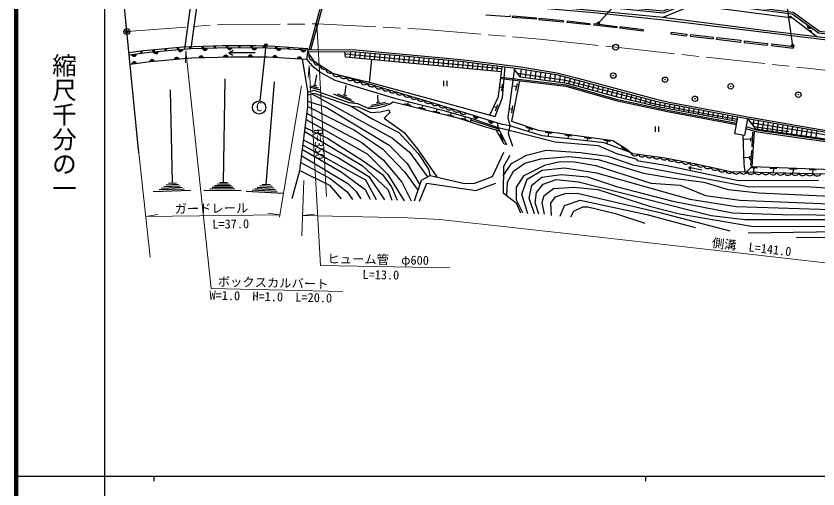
# Model space of a CAD drawing. Units: millimetres at full size, sheet at 1:1000; details may follow other scales. Extents: x 40000 to 680000, y 20000 to 380000.
# Drawn here: x 40000 to 203058, y 202409 to 298528 of the extents above; entities that cross this region are included whole.
import ezdxf
from ezdxf.enums import TextEntityAlignment as Align

# ---------------------------------------------------------------- set-up
doc = ezdxf.new("R2010")
doc.units = ezdxf.units.MM
doc.header["$LTSCALE"] = 1000
doc.header["$PDMODE"] = 32
doc.header["$PDSIZE"] = 500
doc.linetypes.add('CHAIN', pattern=[18.5, 12, -1.5, 3.5, -1.5])
for name, color, linetype, lineweight in [('M-BGD', 7, 'Continuous', 25), ('M-BGD-EXST', 7, 'Continuous', 25), ('M-BMK', 2, 'CHAIN', 13), ('M-BMK-OTRS', 5, 'Continuous', 25), ('M-BMK-SRVR', 3, 'Continuous', 25), ('M-STR-HTXT', 7, 'Continuous', 13), ('M-TTL', 2, 'Continuous', 140), ('M-TTL-BAND', 7, 'Continuous', 25)]:
    doc.layers.add(name, color=color, linetype=linetype, lineweight=lineweight)
doc.layers.add('M-OTRS', color=6, linetype='Continuous')
doc.styles.add('@ＭＳ ゴシック', font='')
doc.styles.add('ＭＳ ゴシック', font='')
doc.styles.get('@ＭＳ ゴシック').set_extended_font_data('@MS Gothic')
doc.styles.get('ＭＳ ゴシック').set_extended_font_data('MS Gothic')

msp = doc.modelspace()

# ---------------------------------------------------------------- hatches: boundary and pattern name
at = {"layer": 'M-BGD'}
for points in [[(197122, 298200), (197743, 298119, 0.84072)], [(200893, 296756), (201697, 296178, -0.82183)], [(201243, 295529), (201740, 295148, 0.84072)], [(78931, 292008), (77940, 291979, 0.82183)], [(83929, 292158), (82938, 292128, 0.82183)], [(88929, 292114), (87938, 292120, 0.82183)], [(92935, 292000), (93924, 291943, -0.82183)], [(63506, 290693), (64488, 290822, -0.82183)], [(67971, 291241), (68958, 291327, -0.82183)], [(72952, 291678), (73939, 291765, -0.82183)], [(77144, 290002), (78135, 290032, 0.82183)], [(82142, 290152), (83132, 290181, 0.82183)], [(87141, 290173), (88132, 290167, 0.82183)], [(93129, 290034), (92140, 290091, -0.82183)], [(97927, 291712), (98916, 291655, -0.82183)], [(64510, 288856), (63527, 288727, -0.82183)], [(68165, 289298), (67178, 289212, -0.82183)], [(73146, 289736), (72159, 289649, -0.82183)], [(98121, 289746), (97131, 289803, -0.82183)], [(133960, 278001), (133014, 278295, 0.82183)], [(137083, 277029), (136137, 277324, 0.82183)]]:
    msp.add_hatch(color=256, dxfattribs=at).paths.add_polyline_path(points)
h = msp.add_hatch(color=256, dxfattribs=at)
edge = h.paths.add_edge_path()
edge.add_ellipse((161448, 286438), major_axis=(39.9, 30.1), ratio=1, start_angle=-37.08313, end_angle=142.91687, ccw=False)
h = msp.add_hatch(color=256, dxfattribs=at)
edge = h.paths.add_edge_path()
edge.add_ellipse((171979, 285586), major_axis=(39.9, 30.1), ratio=1, start_angle=-37.08313, end_angle=142.91687, ccw=False)
h = msp.add_hatch(color=256, dxfattribs=at)
edge = h.paths.add_edge_path()
edge.add_ellipse((185317, 284237), major_axis=(39.9, 30.1), ratio=1, start_angle=-37.08313, end_angle=142.91687, ccw=False)
h = msp.add_hatch(color=256, dxfattribs=at)
edge = h.paths.add_edge_path()
edge.add_ellipse((199072, 282531), major_axis=(39.9, 30.1), ratio=1, start_angle=-37.08313, end_angle=142.91687, ccw=False)
h = msp.add_hatch(color=256, dxfattribs=at)
edge = h.paths.add_edge_path()
edge.add_ellipse((178034, 281711), major_axis=(39.9, 30.1), ratio=1, start_angle=-37.08313, end_angle=142.91687, ccw=False)
at = {"layer": 'M-BGD-EXST'}
for points in [[(158627, 297188, -1), (158188, 296949, -1)], [(91005, 292725, -1), (90566, 292486, -1)], [(198152, 292593, -1), (197713, 292354, -1)]]:
    msp.add_hatch(color=256, dxfattribs=at).paths.add_polyline_path(points)

# ---------------------------------------------------------------- linework, layer by layer
at = {"layer": 'M-BGD'}
for p, q in [((74306, 291797), (76646, 308628)), ((75586, 291908), (77881, 308418)), ((99591, 291630), (102518, 302503)), ((99963, 291634), (102888, 302503)), ((140444, 298367), (135536, 298740)), ((140487, 298633), (140444, 298367)), ((140924, 298526), (140880, 298259)), ((145804, 298131), (140924, 298526)), ((145773, 297863), (140880, 298259)), ((145804, 298131), (145773, 297863)), ((146330, 298052), (146297, 297785)), ((151247, 297292), (146297, 297785)), ((151273, 297560), (146330, 298052)), ((151273, 297560), (151247, 297292)), ((152045, 297488), (152018, 297221)), ((156650, 296711), (152018, 297221)), ((156673, 296979), (152045, 297488)), ((156673, 296979), (156650, 296711)), ((157491, 296926), (157467, 296658)), ((162165, 296366), (157491, 296926)), ((162136, 296099), (157467, 296658)), ((162165, 296366), (162136, 296099)), ((162795, 296304), (162767, 296037)), ((167514, 295488), (162767, 296037)), ((167545, 295755), (162795, 296304)), ((167545, 295755), (167514, 295488)), ((173189, 295232), (173149, 294881)), ((173189, 295232), (176395, 294862)), ((173149, 294881), (176354, 294512)), ((176395, 294862), (176354, 294512)), ((177163, 294418), (177203, 294769)), ((177163, 294418), (181722, 293893)), ((177203, 294769), (181762, 294243)), ((181762, 294243), (181722, 293893)), ((182482, 294160), (182441, 293810)), ((182441, 293810), (187317, 293248)), ((182482, 294160), (187357, 293598)), ((187357, 293598), (187317, 293248)), ((188063, 293517), (188022, 293166)), ((188063, 293517), (192766, 292974)), ((188022, 293166), (192726, 292624)), ((192766, 292974), (192726, 292624)), ((193655, 292872), (193615, 292521)), ((193615, 292521), (198037, 292012)), ((193655, 292872), (198077, 292362)), ((198077, 292362), (198037, 292012)), ((83240, 291069), (84114, 290561)), ((99133, 289688), (99383, 291628)), ((107013, 290169), (106869, 291331)), ((138801, 287813), (106934, 290804)), ((107989, 291342), (107872, 290089)), ((108989, 291289), (108867, 289995)), ((109985, 291201), (109863, 289902)), ((110981, 291113), (110859, 289808)), ((111977, 291025), (111854, 289715)), ((112973, 290937), (112850, 289622)), ((113969, 290848), (113845, 289528)), ((114965, 290760), (114841, 289435)), ((115962, 290672), (115837, 289341)), ((116958, 290584), (116832, 289248)), ((117954, 290496), (117828, 289154)), ((118950, 290406), (118824, 289061)), ((119945, 290313), (119819, 288967)), ((138724, 287193), (107013, 290169)), ((112296, 289674), (111805, 285118)), ((120941, 290219), (120815, 288874)), ((121937, 290126), (121810, 288781)), ((122932, 290033), (122806, 288687)), ((123928, 289939), (123802, 288594)), ((124924, 289846), (124797, 288500)), ((125919, 289753), (125793, 288407)), ((126915, 289659), (126789, 288313)), ((127910, 289566), (127784, 288220)), ((128906, 289473), (128780, 288126)), ((129902, 289379), (129775, 288033)), ((130896, 289270), (130771, 287940)), ((131889, 289146), (131767, 287846)), ((132881, 289022), (132762, 287753)), ((133874, 288898), (133758, 287659)), ((134867, 288774), (134754, 287566)), ((135860, 288650), (135749, 287472)), ((136852, 288526), (136745, 287379)), ((137845, 288402), (137740, 287286)), ((142572, 286149), (142810, 287773)), ((143559, 285985), (143797, 287612)), ((144550, 285853), (144784, 287451)), ((145541, 285720), (145771, 287290)), ((146533, 285588), (146758, 287129)), ((82184, 264694), (82515, 285797)), ((100734, 284437), (101162, 286557)), ((126897, 285370), (126897, 284252)), ((127564, 285370), (127564, 284252)), ((142359, 285387), (140710, 277182)), ((147524, 285455), (147745, 286968)), ((148515, 285323), (148733, 286807)), ((149506, 285190), (149720, 286646)), ((150498, 285058), (150696, 286411)), ((151489, 284925), (151670, 286163)), ((152415, 284753), (152707, 285899)), ((153379, 284486), (153676, 285652)), ((154342, 284219), (154644, 285399)), ((90879, 264306), (92534, 285180)), ((99643, 284129), (101766, 283512)), ((100031, 284329), (101426, 283923)), ((100398, 284534), (101070, 284339)), ((106850, 282431), (107155, 284412)), ((138833, 284014), (138331, 284049)), ((138783, 283315), (138883, 284712)), ((141800, 284109), (141118, 284265)), ((141644, 283426), (141956, 284791)), ((155306, 283952), (155609, 285138)), ((156270, 283685), (156575, 284878)), ((157234, 283418), (157540, 284618)), ((158198, 283151), (158506, 284358)), ((159162, 282884), (159472, 284098)), ((160126, 282617), (160437, 283837)), ((71818, 264596), (71374, 283553)), ((104537, 282704), (108719, 281042)), ((105345, 282706), (108133, 281598)), ((106524, 282560), (107175, 282301)), ((113618, 280998), (113546, 282465)), ((161090, 282350), (161403, 283577)), ((162054, 282083), (162369, 283317)), ((163025, 281846), (163334, 283057)), ((163999, 281617), (164300, 282796)), ((164956, 281393), (165278, 282533)), ((165931, 281165), (166244, 282273)), ((111748, 279983), (115675, 280827)), ((112214, 280390), (115147, 281020)), ((113276, 280925), (113960, 281072)), ((118976, 280734), (120333, 280392)), ((119654, 280563), (119789, 281098)), ((137474, 279237), (137994, 280537)), ((166906, 280936), (167209, 282012)), ((167880, 280708), (168175, 281752)), ((168855, 280480), (169141, 281492)), ((169866, 280243), (170064, 281244)), ((170840, 280015), (171041, 281033)), ((171823, 279831), (172019, 280822)), ((172806, 279648), (172998, 280619)), ((121884, 280000), (123242, 279658)), ((122563, 279829), (122700, 280369)), ((124793, 279266), (126151, 278924)), ((125472, 279095), (125610, 279641)), ((128381, 278361), (128508, 278863)), ((137734, 279887), (137153, 280120)), ((140924, 279558), (140235, 279678)), ((140804, 278868), (141045, 280247)), ((173789, 279464), (173981, 280433)), ((174772, 279281), (174963, 280248)), ((175755, 279098), (175946, 280063)), ((176738, 278914), (176929, 279878)), ((177721, 278731), (177912, 279693)), ((178704, 278547), (178894, 279508)), ((179688, 278364), (179877, 279322)), ((180679, 278179), (180849, 279139)), ((181662, 277996), (181832, 278954)), ((127702, 278532), (129060, 278190)), ((130598, 277753), (131931, 277325)), ((131264, 277539), (131424, 278036)), ((132573, 277710), (132347, 277005)), ((138149, 275566), (132466, 277378)), ((137982, 276750), (133014, 278295)), ((182645, 277812), (182815, 278769)), ((183628, 277629), (183797, 278584)), ((184611, 277445), (184780, 278399)), ((185594, 277262), (185763, 278213)), ((188757, 277672), (190487, 275375)), ((189869, 276196), (190071, 277444)), ((190743, 275338), (191056, 277274)), ((138033, 275903), (137982, 276750)), ((138285, 275171), (138033, 275903)), ((145079, 275429), (143754, 275881)), ((144416, 275655), (144204, 275032)), ((169950, 276080), (169950, 274962)), ((170617, 276080), (170617, 274962)), ((197107, 274967), (189994, 276029)), ((191733, 275197), (192042, 277104)), ((192723, 275055), (193027, 276934)), ((193713, 274914), (194013, 276763)), ((194703, 274772), (194998, 276593)), ((195693, 274630), (195984, 276423)), ((196684, 274489), (196969, 276252)), ((197674, 274347), (197954, 276082)), ((198664, 274206), (198940, 275912)), ((199654, 274064), (199925, 275741)), ((200644, 273922), (200911, 275571)), ((138374, 274589), (139079, 273289)), ((138687, 274013), (138529, 273916)), ((148994, 274686), (147607, 274875)), ((148300, 274781), (148206, 274087)), ((152957, 274144), (151570, 274334)), ((152264, 274239), (152173, 273576)), ((189657, 271919), (189787, 274916)), ((201633, 273777), (201896, 275401)), ((202623, 273632), (202882, 275230)), ((156920, 273603), (155533, 273792)), ((156227, 273697), (156148, 273122)), ((160884, 273061), (159496, 273251)), ((160190, 273156), (160106, 272544)), ((189422, 273431), (187924, 273496)), ((189407, 273081), (189437, 273780)), ((164322, 271078), (163138, 271825)), ((163730, 271452), (163605, 271253)), ((189420, 268183), (189600, 271178)), ((189210, 269698), (187956, 269773)), ((189189, 269349), (189231, 270048)), ((176825, 267762), (177200, 267423)), ((189580, 267925), (188440, 266791)), ((190693, 267633), (189293, 267684)), ((189993, 267658), (189968, 266959)), ((194690, 267489), (193291, 267540)), ((193990, 267514), (193965, 266815)), ((198687, 267345), (197288, 267395)), ((197988, 267370), (197963, 266671)), ((202685, 267201), (201286, 267251)), ((201985, 267226), (201960, 266527)), ((70519, 264237), (73022, 264324)), ((70996, 264567), (72639, 264624)), ((80872, 264393), (83376, 264371)), ((81363, 264701), (83006, 264687)), ((90058, 264350), (91699, 264262)), ((67870, 262893), (75465, 263155)), ((69088, 263248), (74172, 263424)), ((69565, 263578), (73789, 263724)), ((70042, 263908), (73406, 264024)), ((78167, 263164), (85766, 263097)), ((79399, 263466), (84486, 263422)), ((79890, 263775), (84116, 263738)), ((80381, 264084), (83746, 264054)), ((86796, 262958), (94384, 262549)), ((88040, 263205), (93120, 262931)), ((88545, 263491), (92765, 263263)), ((89049, 263777), (92410, 263596)), ((89554, 264064), (92054, 263929))]:
    msp.add_line(p, q, dxfattribs=at)
for points in [[(102420, 304659), (124493, 303681), (134813, 303086), (148290, 301821), (171609, 299614), (177711, 301988), (198048, 299341), (203346, 295480), (241816, 290967), (272011, 287375), (279187, 290422), (283012, 290371)], [(102420, 304255), (133953, 302793), (155383, 300778), (171660, 299209), (177734, 301575), (197832, 298957), (203176, 295114), (233987, 291505), (252598, 289278), (272111, 286905), (279382, 290040), (283351, 290099)], [(272498, 286088), (242363, 289565), (230761, 291007), (215851, 292742), (202814, 294323), (197894, 298099), (177617, 300739), (171522, 298223), (158268, 299540), (146551, 300575), (136386, 301480), (129928, 301939), (103610, 303223)], [(103610, 302862), (129907, 301580), (136357, 301121), (146519, 300216), (158234, 299182), (171644, 297737), (202673, 293977), (215809, 292384), (230718, 290649), (242320, 289207), (272489, 285726)], [(202814, 294323), (191951, 295609), (171522, 298223)], [(99333, 291875), (92538, 292318), (88772, 292459), (82003, 292481), (73956, 292210), (65949, 291451), (62969, 291027)], [(63009, 290627), (67061, 291161), (75568, 291908), (83576, 292147), (91202, 292100), (99383, 291628)], [(88631, 291048), (83240, 291069), (84118, 291571)], [(99315, 291096), (100493, 289442), (104487, 286826), (111805, 285118), (137439, 278114), (138941, 281981), (139442, 288203)], [(99336, 291257), (108349, 291346), (118688, 290431), (130385, 289334), (142557, 287814), (149868, 286622), (154171, 285526), (170048, 281248), (172714, 280672), (186746, 278028)], [(99383, 291628), (108364, 291717), (118722, 290800), (130425, 289702), (142609, 288181), (149943, 286985), (154264, 285884), (170135, 281608), (172787, 281035), (189153, 277978), (203572, 275487), (216977, 273264), (227826, 271507), (230638, 271299), (238145, 270683), (238114, 270362)], [(99133, 289688), (91140, 290149), (83599, 290195), (75683, 289958), (67274, 289220), (63203, 288684)], [(96139, 261437), (97707, 267112), (99350, 280168), (99339, 283349), (98231, 289740)], [(99133, 289688), (100168, 288485), (101981, 287070), (104836, 285507), (116940, 281811), (126952, 279305), (132878, 277623), (138033, 275903), (140254, 275324), (149626, 272965), (158367, 272183), (162125, 270582), (166217, 269460), (166219, 269145), (172066, 268248), (182682, 265958), (187000, 265078), (203156, 265171)], [(136358, 278409), (138093, 282144), (138859, 288276)], [(141358, 287964), (139993, 277936), (140390, 276216), (140081, 274681), (140952, 272102)], [(186577, 277079), (170841, 280014), (162284, 282019), (152077, 284847), (142601, 286113), (141320, 287686)], [(133014, 278295), (123268, 281328), (104487, 286826)], [(138555, 285843), (151794, 284256), (161985, 281391), (172438, 279154), (186473, 276492)], [(138589, 286111), (151847, 284521), (162050, 281653), (172492, 279419), (186521, 276758)], [(141961, 286899), (151700, 285473), (164700, 282155), (169360, 280840), (180065, 278723), (186661, 277553)], [(99340, 283090), (100632, 283445), (107673, 280986), (109457, 280748), (111741, 279769), (113063, 279819), (114825, 280182), (115944, 280603), (116702, 281124)], [(99342, 282519), (100592, 282859), (108109, 280243), (109564, 280047), (112126, 278904), (114126, 279075), (115793, 279480), (116031, 278908), (114858, 277753), (118893, 274883), (121717, 271373), (125537, 265831)], [(100127, 282732), (116573, 273736), (120003, 270831), (123645, 265827)], [(99346, 281195), (103035, 280036), (115867, 272275), (119535, 268556), (122130, 264197)], [(116702, 281124), (129834, 277811), (132347, 277005)], [(99350, 280168), (108813, 275364), (114504, 271526), (119084, 266803), (121739, 263079)], [(108109, 280243), (112559, 277555), (117844, 274881), (121781, 270610), (123886, 267399), (124217, 266141)], [(99018, 277526), (111411, 270501), (115576, 266293), (118909, 260943)], [(99165, 278694), (110316, 272848), (114679, 269295), (118450, 264755), (120356, 260967)], [(188757, 277672), (203511, 275122), (216917, 272898), (227783, 271139), (230609, 270930), (237575, 270358)], [(98810, 275875), (103329, 273712), (110406, 269223), (114482, 266311), (116367, 263813), (117463, 261075)], [(132347, 277005), (134968, 276163), (138285, 275171), (139753, 272426), (139263, 272492), (137594, 275378)], [(165057, 270718), (159609, 272727), (146991, 274167), (140390, 276216), (138886, 276468), (137982, 276750)], [(140710, 277182), (146154, 275324), (161347, 273248), (164171, 271467), (165057, 270718)], [(188406, 275692), (190355, 275067), (200242, 273634), (207595, 272611), (228451, 269660), (237936, 269948), (249499, 269495), (260623, 270939), (270268, 271808)], [(188480, 276111), (190487, 275375), (200360, 273963), (207717, 272885), (228474, 270083), (237938, 270369), (249480, 269917), (260577, 271358), (270289, 272232), (272932, 273426), (274480, 273160)], [(189361, 276870), (210305, 273479), (222525, 271545), (228477, 270645)], [(190289, 275638), (210333, 272776), (222508, 271168), (228590, 270254)], [(98706, 275051), (110407, 268126), (115644, 263221), (116433, 261097)], [(187766, 274297), (188011, 268487), (188207, 266797)], [(190117, 275143), (189580, 267925), (205995, 267334), (228670, 259942), (234673, 259942), (243565, 261121), (257309, 260177), (263108, 260452), (274945, 263683), (280248, 263840)], [(98486, 273302), (105723, 269636), (111746, 265925), (114909, 261198)], [(98249, 271421), (106109, 266836), (110996, 263295), (112008, 261293)], [(98359, 272294), (106136, 267932), (111086, 265211), (113204, 261226)], [(121003, 260973), (122476, 265185), (124217, 266141), (130944, 264558), (133066, 264464), (136863, 265913), (139188, 270829)], [(139061, 266028), (140717, 268527), (143821, 270245), (147795, 271249), (154760, 270780), (160320, 270066), (165416, 268257), (189202, 263816), (200616, 263883), (210212, 263287)], [(229647, 259351), (227981, 259518), (205020, 266383), (185267, 266869), (178307, 268425), (171580, 269718), (165510, 270551), (165057, 270718)], [(98089, 270143), (107496, 264505), (109059, 262943), (110115, 261403)], [(140434, 270167), (139086, 267927), (139016, 262625), (141664, 260544), (142580, 258517)], [(139811, 262000), (139903, 264790), (141139, 266973), (143439, 268644), (146716, 269520), (152379, 270008), (158362, 269348), (167592, 266618), (173648, 265569), (179832, 264735), (184793, 263283), (191021, 262577), (209928, 261726), (216650, 260499), (224561, 257983), (230358, 257520), (238009, 257801), (246237, 258525), (252560, 258183), (260747, 257118), (269825, 258625), (273936, 259915), (278692, 261125)], [(97917, 268776), (103863, 265538), (107297, 262789), (108420, 261249)], [(143066, 258542), (141740, 261131), (141740, 263720), (143311, 266147), (147636, 268287), (150638, 268986), (153556, 268904), (157922, 268129), (169044, 264561), (175028, 264172), (180214, 262029), (187157, 261131), (211966, 260061)], [(144076, 258303), (142820, 262313), (143914, 265350), (146954, 267213), (151493, 267659), (158058, 266687), (177037, 261304), (186399, 259846), (207768, 259157), (214667, 258141), (222044, 255306), (230688, 254290), (247589, 255626), (260893, 254126), (266161, 254815), (280315, 258868), (283071, 258423), (285300, 256803), (287205, 254130), (291184, 252386), (294953, 253074), (302491, 256598)], [(179461, 267198), (176825, 267762), (177306, 267917)], [(97707, 267112), (103731, 264131), (106109, 261381)], [(145442, 258296), (144333, 261500), (144908, 264170), (146881, 265813), (150868, 266347), (156170, 265854), (162298, 263842), (173519, 260884), (185692, 258542), (195769, 258214), (209505, 258050)], [(122033, 260900), (123512, 264563), (133485, 263063), (137549, 264561)], [(146304, 258287), (145534, 260551), (145798, 262661), (147184, 264353), (149801, 265320), (154375, 264836), (181359, 257967), (188217, 257192), (210538, 257201)], [(147456, 258233), (146956, 260655), (147406, 262053), (149305, 263476), (153403, 263751), (158326, 263252), (168795, 259906), (174924, 258305), (189523, 255806), (212797, 255754)], [(148868, 258004), (148721, 260484), (149666, 261783), (151645, 262476), (154082, 262521), (170881, 258571), (185114, 254871)], [(150657, 257861), (151492, 260047), (154715, 261115), (168260, 258209), (178078, 255569)], [(152785, 257749), (153414, 258857), (155272, 259755), (156245, 259770), (161907, 258363), (167868, 256432)], [(188845, 254449), (212004, 254833), (216066, 254062), (220982, 251635)], [(198712, 253559), (207655, 253499), (214822, 252168)]]:
    msp.add_lwpolyline(points, dxfattribs=at)
msp.add_lwpolyline([(188146, 274230), (186135, 274586), (186746, 278028), (188757, 277672)], close=True, dxfattribs=at)
for centre, radius in [((70440, 291726), 150), ((72929, 291962), 150), ((75424, 292109), 150), ((77922, 292193), 150), ((80421, 292277), 150), ((82920, 292328), 150), ((85420, 292320), 150), ((87920, 292312), 150), ((90419, 292247), 150), ((92916, 292143), 150), ((95411, 291981), 150), ((97906, 291818), 150), ((65465, 291231), 150), ((67951, 291490), 150), ((161448, 286438), 550), ((161448, 286438), 50), ((171979, 285586), 550), ((171979, 285586), 50), ((185317, 284237), 550), ((185317, 284237), 50), ((178034, 281711), 550), ((199072, 282531), 550), ((199072, 282531), 50), ((178034, 281711), 50)]:
    msp.add_circle(centre, radius, dxfattribs=at)
for centre, radius, start, end in [((197426, 298105), 318, 2.47232, 162.69005), ((201352, 296546), 505, 155.44947, 313.10766), ((201458, 295295), 318, 332.38446, 132.60219), ((78433, 292091), 505, 192.8831, 350.54129), ((83430, 292241), 505, 192.8831, 350.54129), ((88434, 292215), 505, 190.81948, 348.47767), ((93435, 292069), 505, 187.86962, 345.52781), ((63985, 290854), 505, 198.672, 356.33019), ((68456, 291381), 505, 196.18829, 353.84648), ((73436, 291819), 505, 196.18829, 353.84648), ((77642, 289919), 505, 12.8831, 170.54129), ((82640, 290069), 505, 12.8831, 170.54129), ((87636, 290072), 505, 10.81948, 168.47767), ((92629, 289965), 505, 7.86962, 165.52781), ((98427, 291782), 505, 187.86962, 345.52781), ((100427, 290403), 903, 159.32185, 271.6118), ((64031, 288695), 505, 18.672, 176.33019), ((67680, 289158), 505, 16.18829, 173.84648), ((72661, 289595), 505, 16.18829, 173.84648), ((97620, 289677), 505, 7.86962, 165.52781), ((101343, 289487), 903, 180.63309, 292.92304), ((102613, 288655), 903, 180.63309, 292.92304), ((103882, 287824), 903, 180.63309, 292.92304), ((105134, 287161), 903, 191.41377, 309.82792), ((106573, 286740), 903, 197.53797, 309.82792), ((108013, 286318), 903, 197.53797, 309.82792), ((109452, 285897), 903, 197.53797, 309.82792), ((110892, 285476), 903, 197.53797, 309.82792), ((112332, 285054), 903, 197.53797, 309.82792), ((113771, 284633), 903, 197.53797, 309.82792), ((115211, 284211), 903, 197.53797, 309.82792), ((116650, 283790), 903, 197.53797, 309.82792), ((118090, 283368), 903, 197.53797, 309.82792), ((119529, 282947), 903, 197.53797, 309.82792), ((120969, 282526), 903, 197.53797, 309.82792), ((122409, 282104), 903, 197.53797, 309.82792), ((123854, 281673), 903, 196.56903, 308.85898), ((125286, 281227), 903, 196.56903, 308.85898), ((126719, 280781), 903, 196.56903, 308.85898), ((128151, 280336), 903, 196.56903, 308.85898), ((129583, 279890), 903, 196.56903, 308.85898), ((131015, 279444), 903, 196.56903, 308.85898), ((133516, 278242), 505, 173.88491, 331.5431), ((136639, 277270), 505, 173.88491, 331.5431), ((165844, 271013), 903, 206.04241, 318.33236), ((167330, 270809), 903, 206.04241, 318.33236), ((168816, 270605), 903, 206.04241, 318.33236), ((170302, 270401), 903, 206.04241, 318.33236), ((171813, 270185), 903, 202.97424, 315.26419), ((173286, 269902), 903, 202.97424, 315.26419), ((174759, 269619), 903, 202.97424, 315.26419), ((176232, 269336), 903, 202.97424, 315.26419), ((177724, 269071), 903, 201.25769, 313.54763), ((179188, 268743), 903, 201.25769, 313.54763), ((180652, 268416), 903, 201.25769, 313.54763), ((182116, 268089), 903, 201.25769, 313.54763), ((183580, 267762), 903, 201.25769, 313.54763), ((185020, 267481), 903, 204.24393, 316.53388), ((186438, 267344), 903, 212.44476, 324.73471), ((187938, 267307), 903, 212.44476, 324.73471), ((189437, 267270), 903, 212.44476, 324.73471), ((190937, 267233), 903, 212.44476, 324.73471), ((192436, 267196), 903, 212.44476, 324.73471), ((193936, 267159), 903, 212.44476, 324.73471), ((195435, 267122), 903, 212.44476, 324.73471), ((196935, 267086), 903, 212.44476, 324.73471), ((198434, 267049), 903, 212.44476, 324.73471), ((199934, 267012), 903, 212.44476, 324.73471), ((201433, 266975), 903, 212.44476, 324.73471), ((202933, 266938), 903, 212.44476, 324.73471)]:
    msp.add_arc(centre, radius, start, end, dxfattribs=at)
at = {"layer": 'M-BGD-EXST'}
for p, q in [((158408, 297069), (163413, 302664)), ((197933, 292473), (196780, 300545)), ((90785, 292605), (89566, 281288))]:
    msp.add_line(p, q, dxfattribs=at)
for centre, radius in [((158408, 297069), 250), ((90785, 292605), 250), ((197933, 292473), 250), ((89421, 279946), 1350)]:
    msp.add_circle(centre, radius, dxfattribs=at)
at = {"layer": 'M-BMK'}
msp.add_lwpolyline([(62535, 295369), (81690, 296811), (101171, 296923), (122546, 295875), (146528, 293857), (161931, 292188), (201499, 287854), (261069, 281224), (318540, 274279), (352762, 270252), (360070, 269241)], dxfattribs=at)
at = {"layer": 'M-BMK-OTRS'}
msp.add_line((64994, 270759), (59695, 323797), dxfattribs=at)
at = {"layer": 'M-BMK-SRVR'}
for centre in [(62535, 295369), (161931, 292188)]:
    msp.add_circle(centre, 600, dxfattribs=at)
at = {"layer": 'M-OTRS'}
msp.add_point((62535, 295369), dxfattribs=at)
at = {"layer": 'M-STR-HTXT'}
for p, q in [((103125, 261872), (101171, 296923)), ((74549, 291482), (74467, 289029)), ((99596, 288468), (99392, 286022)), ((93571, 257668), (98023, 284328)), ((64994, 270759), (67281, 249552)), ((98495, 265080), (98093, 253850)), ((66390, 257812), (68815, 258196)), ((66390, 257812), (93650, 258143)), ((93650, 258143), (91215, 258455)), ((98241, 257985), (100679, 258273))]:
    msp.add_line(p, q, dxfattribs=at)
for points in [[(74549, 291482), (79702, 243149), (106379, 242519)], [(99596, 288468), (101894, 247798), (128210, 247325)], [(237294, 244730), (210437, 247671), (191515, 249853), (158028, 253621), (126183, 257167), (119640, 257516), (98241, 257985)]]:
    msp.add_lwpolyline(points, dxfattribs=at)
at = {"layer": 'M-TTL'}
msp.add_line((40000, 380000), (40000, 20000), dxfattribs=at)
at = {"layer": 'M-TTL-BAND'}
for p, q in [((58000, 370000), (58000, 20000)), ((40000, 205000), (579000, 205000)), ((68000, 205000), (68000, 204000)), ((168000, 205000), (168000, 204000))]:
    msp.add_line(p, q, dxfattribs=at)

# ---------------------------------------------------------------- texts
at = {"layer": 'M-BGD-EXST', "style": 'ＭＳ ゴシック'}
msp.add_text('C', height=1833, rotation=358.508, dxfattribs=at).set_placement((88766, 278654), align=Align.BOTTOM_LEFT)
at = {"layer": 'M-STR-HTXT', "style": 'ＭＳ ゴシック'}
for s, rotation, p in [('R=350', 273.19, (100006, 275514)), ('ガードレール', 0.695, (72250, 257883)), ('L=37.0', 0.695, (79925, 254765)), ('側溝\u3000L=141.0', 353.421, (181358, 251025)), ('ヒューム管\u3000φ600', 358.97, (103289, 247773)), ('L=13.0', 358.97, (110409, 244550)), ('ボックスカルバート', 358.646, (80987, 243119)), ('W=1.0  H=1.0  L=20.0', 358.646, (79308, 240337))]:
    msp.add_text(s, height=1833, rotation=rotation, dxfattribs=at).set_placement(p, align=Align.BOTTOM_LEFT)
at = {"layer": 'M-TTL-BAND', "style": '@ＭＳ ゴシック'}
msp.add_text('縮尺千分の一', height=3666, rotation=270, dxfattribs=at).set_placement((49777, 261030), align=Align.MIDDLE_RIGHT)

doc.saveas('drawing.dxf')
